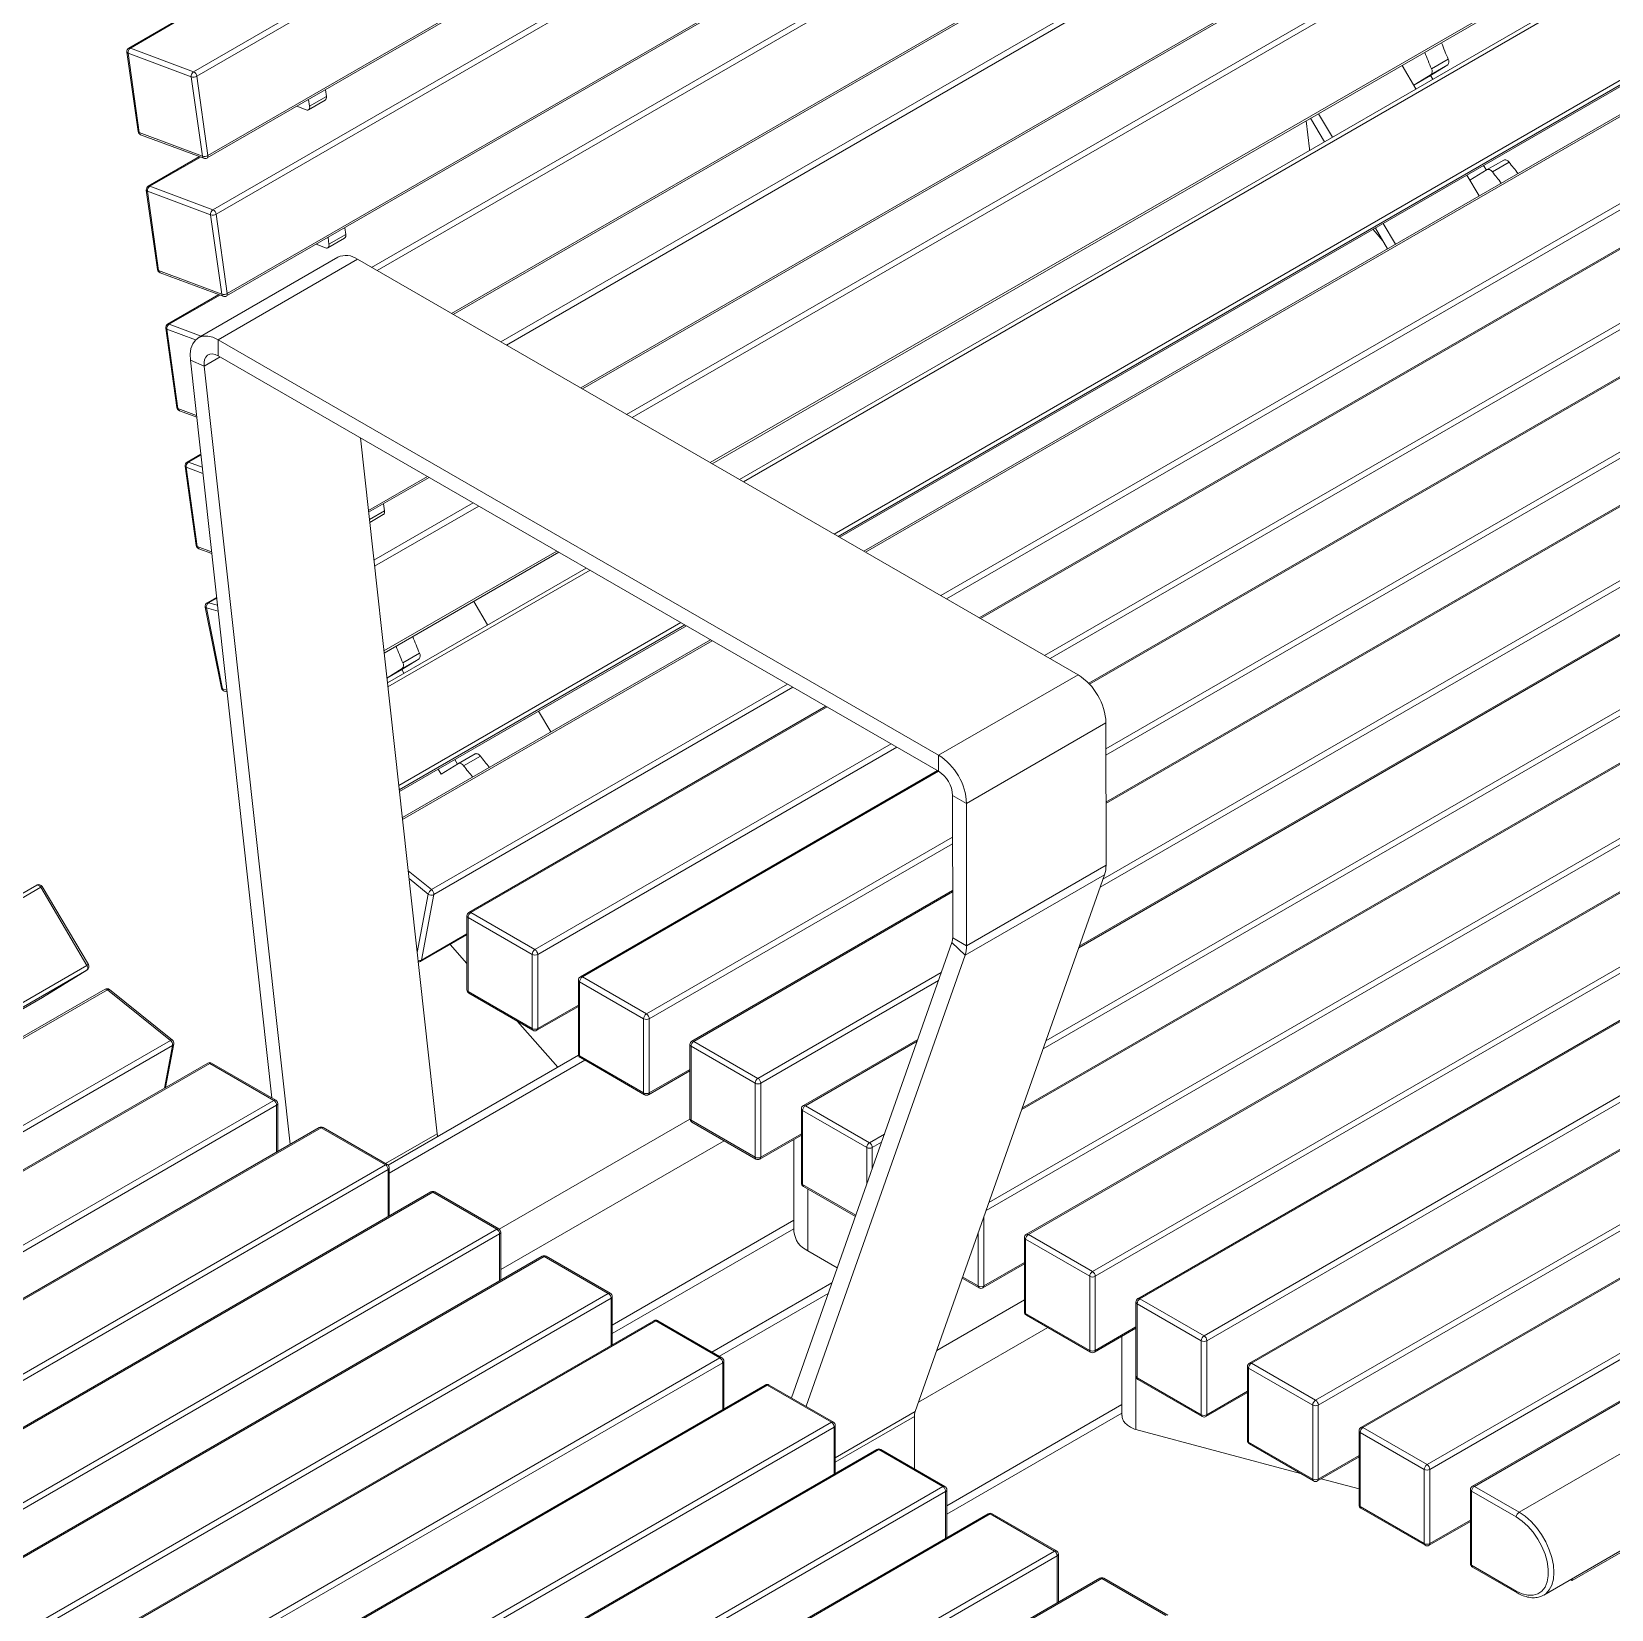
# Model space of a CAD drawing. Header units: millimetres. Extents: x 2717 to 8657, y -3129 to 1071.
# Drawn here: x 7758.4 to 7954.7, y -1203.4 to -1007.3 of the extents above; entities that cross this region are included whole.
import ezdxf

# ---------------------------------------------------------------- set-up
doc = ezdxf.new("R2010")
doc.units = ezdxf.units.MM

# ---------------------------------------------------------------- blocks, each defined once
blk = doc.blocks.new('izometria')
at = {"color": 7, "linetype": 'Continuous', "lineweight": 15}
for p, q in [((5320.35, 3744.5), (5654.82, 3937.58)), ((5655.64, 3936.44), (5321.17, 3743.36)), ((5323.8, 3722.63), (5658.26, 3915.71)), ((5324, 3723.23), (5658.46, 3916.32)), ((5325.27, 3709.49), (5659.73, 3902.58)), ((5660.55, 3901.44), (5326.09, 3708.36)), ((5328.71, 3687.63), (5663.17, 3880.71)), ((5328.91, 3688.23), (5663.37, 3881.31)), ((5365.51, 3694.89), (5664.64, 3867.57)), ((5665.46, 3866.44), (5366.9, 3694.09)), ((5385.76, 3683.21), (5668.28, 3846.31)), ((5386.18, 3682.97), (5668.09, 3845.71)), ((5398.3, 3675.98), (5669.55, 3832.57)), ((5670.37, 3831.44), (5399.69, 3675.18)), ((5418.55, 3664.31), (5673.19, 3811.31)), ((5418.98, 3664.06), (5673, 3810.71)), ((5430.2, 3657.59), (5674.35, 3798.54)), ((5675.21, 3797.46), (5431.57, 3656.8)), ((5451.41, 3645.36), (5679.3, 3776.92)), ((5451.91, 3645.08), (5679.11, 3776.24)), ((5458.83, 3641.09), (5681.31, 3769.52)), ((5682.31, 3768.96), (5459.81, 3640.52)), ((5316.95, 3757.97), (5303.96, 3750.47)), ((5317.17, 3757.89), (5304.34, 3750.48)), ((5303.47, 3749.47), (5306.3, 3729.34)), ((5319.77, 3743.21), (5303.75, 3749.2)), ((5303.75, 3749.2), (5306.58, 3729.07)), ((5304.34, 3750.48), (5320.35, 3744.5)), ((5482.83, 3627.25), (5694, 3749.16)), ((5694.02, 3748), (5483.84, 3626.67)), ((5634.35, 3745.23), (5638.59, 3747.68)), ((5322.59, 3723.09), (5319.77, 3743.21)), ((5321.17, 3743.36), (5324, 3723.23)), ((5698.59, 3743.13), (5490.35, 3622.92)), ((5699.23, 3742.99), (5490.79, 3622.66)), ((5626.89, 3746.1), (5630.41, 3740.14)), ((5629.86, 3741.07), (5634.23, 3743.77)), ((5634.1, 3743.52), (5629.86, 3741.07)), ((5634.1, 3743.52), (5638.47, 3746.22)), ((5634.65, 3742.59), (5634.1, 3743.52)), ((5638.47, 3746.22), (5634.23, 3743.77)), ((5354.04, 3738.21), (5353.8, 3739.94)), ((5484.24, 3626.44), (5682.72, 3741.01)), ((5630.41, 3740.14), (5629.86, 3741.07)), ((5346.52, 3735.74), (5348.94, 3734.84)), ((5349.5, 3734.86), (5353.75, 3737.31)), ((5349.8, 3735.76), (5349.55, 3737.5)), ((5349.8, 3735.76), (5354.04, 3738.21)), ((5602.58, 3732.06), (5603.36, 3724.99)), ((5603.68, 3732.69), (5607.2, 3726.74)), ((5605.68, 3733.85), (5609.2, 3727.89)), ((5306.58, 3729.07), (5322.59, 3723.09)), ((5306.94, 3728.54), (5322.95, 3722.56)), ((5509.9, 3611.64), (5715.19, 3730.16)), ((5715.75, 3728.88), (5511.29, 3610.84)), ((5321.86, 3722.97), (5308.87, 3715.47)), ((5322.08, 3722.88), (5309.25, 3715.48)), ((5724.64, 3724.37), (5519.64, 3606.03)), ((5725.14, 3724.32), (5519.93, 3605.86)), ((5603.36, 3724.99), (5603.43, 3724.56)), ((5648.46, 3719.67), (5644.1, 3716.97)), ((5648.27, 3719.54), (5647.57, 3720.72)), ((5648.46, 3719.67), (5652.71, 3722.11)), ((5654.02, 3721.55), (5649.78, 3719.1)), ((5308.38, 3714.47), (5311.21, 3694.34)), ((5309.25, 3715.48), (5325.27, 3709.49)), ((5536.21, 3596.48), (5741.41, 3714.93)), ((5643.33, 3718.27), (5646.43, 3713.02)), ((5644.1, 3716.97), (5643.33, 3718.27)), ((5324.68, 3708.21), (5308.67, 3714.2)), ((5308.67, 3714.2), (5311.49, 3694.07)), ((5742.11, 3713.71), (5537.62, 3595.66)), ((5327.51, 3688.09), (5324.68, 3708.21)), ((5326.09, 3708.36), (5328.91, 3688.23)), ((5752.93, 3708.04), (5547.4, 3589.4)), ((5753.43, 3708), (5547.61, 3589.18)), ((5354.71, 3700.76), (5354.47, 3702.49)), ((5354.71, 3700.76), (5358.95, 3703.21)), ((5358.95, 3703.21), (5358.71, 3704.94)), ((5619.51, 3704.52), (5622.01, 3701.65)), ((5620.11, 3704.87), (5623.22, 3699.62)), ((5622.11, 3706.03), (5625.22, 3700.77)), ((5351.43, 3700.74), (5353.85, 3699.84)), ((5354.41, 3699.86), (5358.66, 3702.3)), ((5551.77, 3572.81), (5769.69, 3698.61)), ((5356.92, 3697.45), (5321.56, 3677.04)), ((5326.56, 3676.55), (5361.91, 3696.96)), ((5361.91, 3696.96), (5544.69, 3591.58)), ((5770.4, 3697.38), (5551.78, 3571.17)), ((5311.49, 3694.07), (5327.51, 3688.09)), ((5311.85, 3693.54), (5327.86, 3687.56)), ((5781.21, 3691.72), (5551.78, 3559.27)), ((5781.71, 3691.67), (5551.78, 3558.93)), ((5326.77, 3687.97), (5313.78, 3680.47)), ((5326.99, 3687.88), (5314.16, 3680.48)), ((5313.29, 3679.46), (5316.12, 3659.34)), ((5313.58, 3679.2), (5316.4, 3659.07)), ((5320.84, 3676.48), (5313.58, 3679.2)), ((5314.16, 3680.48), (5322.27, 3677.45)), ((5798.68, 3681.05), (5550.29, 3537.66)), ((5551.02, 3539.71), (5797.98, 3682.28)), ((5326.56, 3676.55), (5326.56, 3672.47)), ((5326.56, 3676.55), (5509.34, 3571.17)), ((5810, 3675.34), (5544.87, 3522.29)), ((5809.5, 3675.39), (5545.02, 3522.71)), ((5340.22, 3484.24), (5319.56, 3671.33)), ((5323.06, 3669.85), (5319.56, 3671.33)), ((5323.06, 3669.85), (5327.07, 3672.17)), ((5326.56, 3672.47), (5509.34, 3567.09)), ((5344.86, 3472.47), (5323.06, 3669.85)), ((5826.97, 3664.73), (5535.84, 3496.66)), ((5536.56, 3498.71), (5826.26, 3665.95)), ((5316.4, 3659.07), (5321.1, 3657.31)), ((5316.76, 3658.54), (5321.15, 3656.9)), ((5838.28, 3659.01), (5530.42, 3481.28)), ((5837.78, 3659.06), (5530.57, 3481.71)), ((5382.17, 3475.15), (5362.68, 3651.64)), ((5322.19, 3647.49), (5318.7, 3645.47)), ((5322.21, 3647.29), (5319.07, 3645.48)), ((5855.25, 3648.4), (5521.38, 3455.66)), ((5522.1, 3457.71), (5854.54, 3649.62)), ((5318.21, 3644.46), (5321.03, 3624.34)), ((5318.49, 3644.19), (5321.31, 3624.07)), ((5322.73, 3642.61), (5318.49, 3644.19)), ((5319.07, 3645.48), (5322.55, 3644.18)), ((5866.07, 3642.73), (5531.6, 3449.65)), ((5866.57, 3642.68), (5532.1, 3449.6)), ((5364.71, 3633.23), (5379.66, 3641.86)), ((5364.76, 3632.77), (5380.08, 3641.61)), ((5366.11, 3620.59), (5391.31, 3635.14)), ((5392.68, 3634.35), (5366.27, 3619.11)), ((5368.79, 3633.11), (5368.53, 3634.94)), ((5364.97, 3630.91), (5368.79, 3633.11)), ((5365.05, 3630.21), (5368.49, 3632.2)), ((5548.37, 3440.21), (5882.83, 3633.29)), ((5883.54, 3632.07), (5549.07, 3438.99)), ((5894.35, 3626.4), (5559.89, 3433.32)), ((5894.85, 3626.35), (5560.39, 3433.27)), ((5321.31, 3624.07), (5324.92, 3622.72)), ((5321.67, 3623.54), (5324.97, 3622.31)), ((5368.65, 3597.59), (5412.52, 3622.91)), ((5368.71, 3597.05), (5413.01, 3622.63)), ((5369.54, 3589.54), (5419.94, 3618.63)), ((5420.92, 3618.07), (5369.66, 3588.47)), ((5576.65, 3423.89), (5911.11, 3616.97)), ((5911.82, 3615.74), (5577.36, 3422.66)), ((5326.2, 3611.17), (5323.82, 3609.8)), ((5326.22, 3611.02), (5324.15, 3609.83)), ((5323.34, 3608.74), (5327.43, 3588.2)), ((5323.62, 3608.53), (5327.7, 3587.99)), ((5326.58, 3607.7), (5323.62, 3608.53)), ((5324.15, 3609.83), (5326.42, 3609.2)), ((5391.43, 3610.16), (5394.94, 3604.21)), ((5922.63, 3610.08), (5588.17, 3417)), ((5923.13, 3610.03), (5588.67, 3416.95)), ((5372.41, 3563.51), (5443.93, 3604.8)), ((5444.95, 3604.21), (5372.54, 3562.41)), ((5372.58, 3561.98), (5445.35, 3603.98)), ((5451.45, 3600.46), (5373.32, 3555.35)), ((5451.9, 3600.21), (5373.37, 3554.87)), ((5604.94, 3407.56), (5939.4, 3600.64)), ((5940.1, 3599.41), (5605.64, 3406.33)), ((5373.18, 3592.9), (5377.55, 3595.59)), ((5377.55, 3595.59), (5373.3, 3593.14)), ((5373.43, 3594.6), (5377.67, 3597.05)), ((5369.41, 3590.74), (5373.3, 3593.14)), ((5373.18, 3592.9), (5369.41, 3590.72)), ((5373.73, 3591.96), (5373.18, 3592.9)), ((5509.34, 3571.17), (5544.69, 3591.58)), ((5950.92, 3593.75), (5616.46, 3400.67)), ((5951.42, 3593.7), (5616.96, 3400.62)), ((5327.7, 3587.99), (5328.79, 3587.69)), ((5328.14, 3587.43), (5328.84, 3587.24)), ((5380.73, 3537.08), (5471, 3589.19)), ((5472.39, 3588.39), (5381.28, 3535.79)), ((5480.75, 3583.57), (5390.18, 3531.29)), ((5481.04, 3583.41), (5390.68, 3531.24)), ((5407.86, 3582.34), (5410.96, 3577.09)), ((5633.22, 3391.23), (5967.68, 3584.31)), ((5968.39, 3583.08), (5633.93, 3390)), ((5516.41, 3558.93), (5551.77, 3579.34)), ((5551.77, 3579.34), (5551.79, 3543.26)), ((5979.2, 3578.85), (5644.74, 3385.76)), ((5979.7, 3578.8), (5645.24, 3385.72)), ((5387.54, 3569.04), (5391.79, 3571.49)), ((5393.1, 3570.92), (5388.86, 3568.47)), ((5406.95, 3521.85), (5497.31, 3574.02)), ((5498.73, 3573.21), (5407.65, 3520.63)), ((5509.34, 3567.09), (5509.34, 3571.17)), ((5991.03, 3572.26), (5656.57, 3379.18)), ((5383.18, 3566.34), (5382.4, 3567.65)), ((5387.54, 3569.04), (5383.18, 3566.34)), ((5387.34, 3568.92), (5386.65, 3570.1)), ((5509.05, 3567.26), (5418.47, 3514.96)), ((5509.34, 3567.09), (5418.97, 3514.91)), ((5516.41, 3558.93), (5512.88, 3560.97)), ((5512.88, 3560.97), (5512.9, 3524.88)), ((5516.41, 3558.93), (5516.44, 3522.85)), ((5435.23, 3505.53), (5512.89, 3550.36)), ((5662.82, 3358.14), (5997.28, 3551.22)), ((5512.89, 3548.72), (5435.94, 3504.3)), ((5516.44, 3522.85), (5551.79, 3543.26)), ((5058.13, 3409.77), (5280.61, 3538.2)), ((5374.81, 3541.84), (5380.73, 3537.08)), ((5379.88, 3535.94), (5375.03, 3539.85)), ((5551.42, 3540.85), (5503.4, 3404.67)), ((5516.06, 3520.44), (5551.42, 3540.85)), ((5281.61, 3537.65), (5059.12, 3409.2)), ((5293.31, 3517.84), (5281.61, 3537.65)), ((5293.68, 3518.05), (5281.98, 3537.85)), ((5377.09, 3521.16), (5379.88, 3535.94)), ((5381.28, 3535.79), (5378.15, 3519.18)), ((5512.89, 3536.82), (5446.75, 3498.64)), ((5512.89, 3536.48), (5447.25, 3498.59)), ((5389.68, 3530.43), (5389.68, 3511.65)), ((5390.68, 3531.24), (5406.95, 3521.85)), ((5406.24, 3520.63), (5389.98, 3530.02)), ((5389.98, 3530.02), (5389.98, 3511.24)), ((5377.95, 3518.87), (5389.68, 3525.64)), ((5378.15, 3519.18), (5389.68, 3525.84)), ((5385.44, 3523.19), (5389.68, 3518.34)), ((5512.71, 3523.68), (5471.99, 3408.17)), ((5516.06, 3520.44), (5512.71, 3523.68)), ((5512.9, 3524.88), (5516.44, 3522.85)), ((5406.24, 3501.85), (5406.24, 3520.63)), ((5407.65, 3520.63), (5407.65, 3501.85)), ((5516.06, 3520.44), (5475.72, 3406.02)), ((5082.13, 3395.93), (5293.31, 3517.84)), ((5293.32, 3516.68), (5083.15, 3395.35)), ((5282.02, 3509.7), (5293.32, 3516.68)), ((5282.04, 3509.71), (5293.34, 3516.69)), ((5293.32, 3516.68), (5293.34, 3516.69)), ((5418.97, 3514.91), (5435.23, 3505.53)), ((5463.51, 3489.2), (5510.02, 3516.05)), ((5297.9, 3511.82), (5089.65, 3391.6)), ((5298.53, 3511.67), (5090.09, 3391.34)), ((5314.49, 3498.84), (5298.53, 3511.67)), ((5314.98, 3498.9), (5299.02, 3511.73)), ((5389.98, 3511.24), (5406.24, 3501.85)), ((5390.18, 3510.78), (5406.45, 3501.39)), ((5417.97, 3514.1), (5417.97, 3495.32)), ((5434.52, 3504.3), (5418.26, 3513.69)), ((5418.26, 3513.69), (5418.26, 3494.91)), ((5509.3, 3514), (5464.22, 3487.97)), ((5083.55, 3395.12), (5282.02, 3509.7)), ((5282.02, 3509.7), (5282.04, 3509.71)), ((5407.45, 3501.39), (5417.97, 3507.46)), ((5407.65, 3501.85), (5417.97, 3507.8)), ((5402.52, 3503.66), (5412.72, 3492)), ((5434.52, 3485.52), (5434.52, 3504.3)), ((5435.94, 3504.3), (5435.94, 3485.52)), ((5109.2, 3380.33), (5314.49, 3498.84)), ((5447.25, 3498.59), (5463.51, 3489.2)), ((5504.03, 3499.04), (5475.04, 3482.31)), ((5503.88, 3498.62), (5475.54, 3482.26)), ((5315.05, 3497.56), (5110.59, 3379.53)), ((5313.01, 3486.74), (5315.05, 3497.56)), ((5313.25, 3486.88), (5315.34, 3497.93)), ((5418, 3495.05), (5369.71, 3467.17)), ((5418.26, 3494.91), (5434.52, 3485.52)), ((5418.47, 3494.45), (5434.73, 3485.06)), ((5446.25, 3497.77), (5446.25, 3478.99)), ((5462.81, 3487.97), (5446.54, 3497.36)), ((5446.54, 3497.36), (5446.54, 3478.58)), ((5323.95, 3493.06), (5118.94, 3374.71)), ((5324.45, 3493.01), (5119.24, 3374.54)), ((5340.71, 3483.62), (5324.45, 3493.01)), ((5341.21, 3483.67), (5324.95, 3493.06)), ((5419.59, 3493.8), (5370, 3465.17)), ((5435.73, 3485.06), (5446.25, 3491.14)), ((5435.94, 3485.52), (5446.25, 3491.48)), ((5462.81, 3469.19), (5462.81, 3487.97)), ((5464.22, 3487.97), (5464.22, 3469.19)), ((5135.51, 3365.16), (5340.71, 3483.62)), ((5341.42, 3482.39), (5136.93, 3364.34)), ((5341.42, 3470.49), (5341.42, 3482.39)), ((5341.71, 3470.65), (5341.71, 3482.8)), ((5475.54, 3482.26), (5491.8, 3472.87)), ((5446.26, 3478.83), (5397.91, 3450.92)), ((5446.54, 3478.58), (5462.81, 3469.19)), ((5446.75, 3478.12), (5463.01, 3468.74)), ((5474.54, 3481.44), (5474.54, 3462.66)), ((5491.09, 3471.65), (5474.83, 3481.03)), ((5474.83, 3481.03), (5474.83, 3462.25)), ((5352.23, 3476.73), (5146.71, 3358.08)), ((5352.73, 3476.68), (5146.91, 3357.86)), ((5369, 3467.29), (5352.73, 3476.68)), ((5369.5, 3467.34), (5353.23, 3476.73)), ((5369.07, 3467.58), (5382.17, 3475.15)), ((5464.01, 3468.74), (5474.54, 3474.81)), ((5464.22, 3469.19), (5474.54, 3475.15)), ((5491.8, 3472.87), (5495.57, 3475.04)), ((5341.72, 3470.66), (5341.71, 3470.73)), ((5454.95, 3473.39), (5398.28, 3440.68)), ((5472.65, 3473.72), (5472.65, 3450.37)), ((5491.09, 3462.36), (5491.09, 3471.65)), ((5494.84, 3472.99), (5492.51, 3471.65)), ((5492.51, 3471.65), (5492.51, 3466.37)), ((5151.08, 3341.49), (5369, 3467.29)), ((5369.7, 3466.07), (5151.08, 3339.86)), ((5369.7, 3454.16), (5369.7, 3466.07)), ((5370, 3454.33), (5370, 3466.47)), ((5474.83, 3462.25), (5488.31, 3454.47)), ((5380.52, 3460.4), (5151.09, 3327.95)), ((5381.02, 3460.35), (5151.09, 3327.61)), ((5397.28, 3450.96), (5381.02, 3460.35)), ((5397.78, 3451.01), (5381.52, 3460.4)), ((5475.04, 3461.8), (5488.21, 3454.19)), ((5476.17, 3461.14), (5476.17, 3445.47)), ((5150.32, 3308.4), (5397.28, 3450.96)), ((5398.28, 3438), (5398.28, 3450.15)), ((5472.65, 3453.24), (5426.56, 3426.63)), ((5426.56, 3424.47), (5472.65, 3451.07)), ((5520.79, 3453.98), (5520.79, 3436.54)), ((5397.99, 3449.74), (5149.6, 3306.34)), ((5397.99, 3437.83), (5397.99, 3449.74)), ((5519.38, 3436.54), (5519.38, 3449.97)), ((5531.1, 3448.79), (5531.1, 3430.01)), ((5547.66, 3438.99), (5531.4, 3448.38)), ((5531.4, 3448.38), (5531.4, 3429.6)), ((5532.1, 3449.6), (5548.37, 3440.21)), ((5409.3, 3444.02), (5144.18, 3290.97)), ((5408.8, 3444.07), (5144.33, 3291.39)), ((5425.56, 3434.63), (5409.3, 3444.02)), ((5426.06, 3434.68), (5409.8, 3444.07)), ((5476.17, 3445.47), (5483.62, 3441.17)), ((5520.58, 3436.08), (5531.1, 3442.15)), ((5520.79, 3436.54), (5531.1, 3442.49)), ((5515.34, 3438.53), (5519.58, 3436.08)), ((5515.44, 3438.81), (5519.38, 3436.54)), ((5547.66, 3420.21), (5547.66, 3438.99)), ((5549.07, 3438.99), (5549.07, 3420.21)), ((5135.86, 3267.39), (5425.56, 3434.63)), ((5482.28, 3437.36), (5451.85, 3419.79)), ((5481.32, 3434.64), (5453.73, 3418.71)), ((5426.27, 3433.41), (5135.14, 3265.34)), ((5426.27, 3421.5), (5426.27, 3433.41)), ((5426.56, 3421.67), (5426.56, 3433.82)), ((5531.1, 3433.01), (5508.87, 3420.17)), ((5559.39, 3432.46), (5559.39, 3413.68)), ((5575.94, 3422.66), (5559.68, 3432.05)), ((5559.68, 3432.05), (5559.68, 3413.27)), ((5560.39, 3433.27), (5576.65, 3423.89)), ((5437.59, 3427.69), (5129.72, 3249.97)), ((5437.09, 3427.74), (5129.87, 3250.39)), ((5453.85, 3418.31), (5437.59, 3427.69)), ((5454.35, 3418.35), (5438.09, 3427.74)), ((5537.05, 3425.99), (5504.24, 3407.05)), ((5531.4, 3429.6), (5547.66, 3420.21)), ((5531.6, 3429.14), (5547.87, 3419.75)), ((5549.07, 3420.21), (5559.39, 3426.16)), ((5548.87, 3419.75), (5559.39, 3425.82)), ((5555.82, 3423.76), (5555.82, 3403.68)), ((5559.33, 3425.79), (5559.33, 3400.11)), ((5575.94, 3403.88), (5575.94, 3422.66)), ((5577.36, 3422.66), (5577.36, 3403.88)), ((5121.41, 3226.39), (5453.85, 3418.31)), ((5454.56, 3417.08), (5120.68, 3224.34)), ((5454.56, 3405.17), (5454.56, 3417.08)), ((5454.85, 3405.34), (5454.85, 3417.49)), ((5587.67, 3416.13), (5587.67, 3397.35)), ((5604.23, 3406.33), (5587.97, 3415.72)), ((5587.97, 3415.72), (5587.97, 3396.94)), ((5588.67, 3416.95), (5604.94, 3407.56)), ((5465.37, 3411.42), (5130.91, 3218.33)), ((5465.87, 3411.37), (5131.41, 3218.29)), ((5482.13, 3401.98), (5465.87, 3411.37)), ((5482.63, 3402.03), (5466.37, 3411.42)), ((5559.68, 3413.27), (5575.94, 3403.88)), ((5559.89, 3412.81), (5576.15, 3403.42)), ((5555.82, 3406.45), (5511.42, 3380.82)), ((5577.15, 3403.42), (5587.67, 3409.5)), ((5577.36, 3403.88), (5587.67, 3409.83)), ((5604.23, 3387.55), (5604.23, 3406.33)), ((5605.64, 3406.33), (5605.64, 3387.55)), ((5147.67, 3208.9), (5482.13, 3401.98)), ((5483.13, 3392.97), (5503.4, 3404.67)), ((5483.13, 3391.88), (5503.22, 3403.47)), ((5503.22, 3403.47), (5503.23, 3390.14)), ((5511.42, 3378.65), (5555.82, 3404.29)), ((5482.84, 3400.75), (5148.38, 3207.67)), ((5482.84, 3388.84), (5482.84, 3400.75)), ((5483.13, 3389.01), (5483.13, 3401.16)), ((5559.33, 3400.11), (5601.11, 3389.02)), ((5615.96, 3399.8), (5615.96, 3381.02)), ((5632.51, 3390), (5616.25, 3399.39)), ((5616.25, 3399.39), (5616.25, 3380.61)), ((5616.96, 3400.62), (5633.22, 3391.23)), ((5493.65, 3395.09), (5159.19, 3202.01)), ((5494.15, 3395.04), (5159.69, 3201.96)), ((5510.42, 3385.65), (5494.15, 3395.04)), ((5510.92, 3385.7), (5494.65, 3395.09)), ((5587.97, 3396.94), (5604.23, 3387.55)), ((5588.17, 3396.48), (5604.44, 3387.09)), ((5605.44, 3387.09), (5615.96, 3393.17)), ((5605.64, 3387.55), (5615.96, 3393.51)), ((5632.51, 3371.22), (5632.51, 3390)), ((5633.93, 3390), (5633.93, 3371.22)), ((5606.35, 3387.62), (5615.96, 3385.07)), ((5175.96, 3192.57), (5510.42, 3385.65)), ((5511.12, 3384.42), (5176.66, 3191.34)), ((5511.12, 3372.52), (5511.12, 3384.42)), ((5511.42, 3372.69), (5511.42, 3384.83)), ((5644.24, 3384.9), (5644.24, 3366.12)), ((5644.53, 3384.49), (5644.53, 3365.71)), ((5655.86, 3377.95), (5644.53, 3384.49)), ((5645.24, 3385.72), (5656.57, 3379.18)), ((5521.94, 3378.76), (5187.48, 3185.68)), ((5522.44, 3378.71), (5187.98, 3185.63)), ((5538.7, 3369.32), (5522.44, 3378.71)), ((5539.2, 3369.37), (5522.94, 3378.76)), ((5616.25, 3380.61), (5632.51, 3371.22)), ((5616.46, 3380.15), (5632.72, 3370.77)), ((5633.72, 3370.77), (5644.24, 3376.84)), ((5633.93, 3371.22), (5644.24, 3377.18)), ((5691.21, 3374.07), (5670, 3361.83)), ((5204.24, 3176.24), (5538.7, 3369.32)), ((5539.41, 3368.1), (5204.95, 3175.02)), ((5539.41, 3356.19), (5539.41, 3368.1)), ((5539.7, 3356.36), (5539.7, 3368.5)), ((5550.22, 3362.43), (5215.76, 3169.35)), ((5550.72, 3362.38), (5216.26, 3169.3)), ((5566.99, 3352.99), (5550.72, 3362.38)), ((5567.49, 3353.04), (5551.22, 3362.43)), ((5644.53, 3365.71), (5655.86, 3359.17)), ((5644.74, 3365.25), (5656.07, 3358.71)), ((5670, 3361.83), (5669.6, 3362.06)), ((5670, 3362.29), (5670, 3361.83))]:
    blk.add_line(p, q, dxfattribs=at)
at = {"color": 7, "linetype": 'Continuous', "lineweight": 15, "flags": 128}
for points in [[(5348.94, 3734.84), (5349.14, 3734.79), (5349.32, 3734.79), (5349.49, 3734.85), (5349.62, 3734.95), (5349.72, 3735.1), (5349.79, 3735.29), (5349.81, 3735.52), (5349.8, 3735.76)], [(5649.78, 3719.1), (5649.62, 3719.28), (5649.45, 3719.44), (5649.27, 3719.57), (5649.09, 3719.67), (5648.92, 3719.72), (5648.75, 3719.74), (5648.6, 3719.72), (5648.46, 3719.67)], [(5652.71, 3722.11), (5652.84, 3722.17), (5653, 3722.19), (5653.16, 3722.17), (5653.34, 3722.12), (5653.52, 3722.02), (5653.69, 3721.89), (5653.86, 3721.73), (5654.02, 3721.55)], [(5353.85, 3699.84), (5354.05, 3699.79), (5354.23, 3699.79), (5354.4, 3699.85), (5354.53, 3699.95), (5354.64, 3700.1), (5354.7, 3700.29), (5354.72, 3700.52), (5354.71, 3700.76)], [(5319.56, 3671.33), (5319.5, 3672.9), (5319.7, 3674.31), (5320.14, 3675.52), (5320.82, 3676.46), (5321.7, 3677.12), (5322.75, 3677.46), (5323.94, 3677.48), (5325.23, 3677.17), (5326.56, 3676.55)], [(5323.06, 3669.85), (5323.04, 3670.74), (5323.17, 3671.51), (5323.47, 3672.14), (5323.9, 3672.61), (5324.45, 3672.88), (5325.1, 3672.94), (5325.81, 3672.81), (5326.56, 3672.47)], [(5391.79, 3571.49), (5391.92, 3571.55), (5392.07, 3571.57), (5392.24, 3571.55), (5392.41, 3571.49), (5392.59, 3571.39), (5392.77, 3571.27), (5392.94, 3571.11), (5393.1, 3570.92)], [(5388.86, 3568.47), (5388.7, 3568.66), (5388.53, 3568.82), (5388.35, 3568.94), (5388.17, 3569.04), (5388, 3569.1), (5387.83, 3569.12), (5387.68, 3569.1), (5387.54, 3569.04)], [(5280.61, 3538.2), (5280.72, 3538.25), (5280.84, 3538.25), (5280.97, 3538.23), (5281.11, 3538.17), (5281.24, 3538.07), (5281.38, 3537.95), (5281.5, 3537.81), (5281.61, 3537.65)], [(5293.32, 3516.68), (5293.41, 3516.76), (5293.47, 3516.86), (5293.51, 3516.99), (5293.52, 3517.15), (5293.51, 3517.31), (5293.46, 3517.49), (5293.4, 3517.67), (5293.31, 3517.84)], [(5655.86, 3359.17), (5657.35, 3358.47), (5658.8, 3358.11), (5660.14, 3358.11), (5661.34, 3358.46), (5662.35, 3359.16), (5663.14, 3360.17), (5663.68, 3361.48), (5663.96, 3363.02), (5663.96, 3364.75), (5663.68, 3366.62), (5663.14, 3368.54), (5662.35, 3370.47), (5661.34, 3372.34), (5660.14, 3374.07), (5658.8, 3375.62), (5657.35, 3376.93), (5655.86, 3377.95)], [(5656.57, 3379.18), (5658.1, 3378.14), (5659.59, 3376.82), (5660.99, 3375.26), (5662.25, 3373.51), (5663.34, 3371.62), (5664.22, 3369.65), (5664.87, 3367.67), (5665.27, 3365.72), (5665.41, 3363.87), (5665.27, 3362.17), (5664.87, 3360.68), (5664.22, 3359.45), (5663.34, 3358.5), (5662.78, 3358.12)]]:
    blk.add_lwpolyline(points, dxfattribs=at)
at = {"color": 7, "linetype": 'Continuous', "lineweight": 15}
for centre, radius, start, end in [((5304.16, 3750.09), 0.425, 65.0367, 117.6882), ((5743.97, 3793.03), 114.72, 201.0271, 203.2854), ((5304.46, 3749.61), 1, 119.9973, 187.9879), ((5303.84, 3749.57), 0.378, 195.3528, 257.5404), ((5305.09, 3749.36), 1.34, 123.9042, 187.1313), ((5739.73, 3790.58), 114.72, 201.0271, 203.2854), ((5637.6, 3747.03), 1.18, 317.141, 33.2765), ((5321.11, 3743.38), 1.34, 123.9042, 187.1313), ((5320.29, 3744.98), 1.84, 253.4762, 298.5626), ((5319.7, 3743.16), 1.49, 7.8402, 63.7862), ((5633.36, 3744.58), 1.18, 317.141, 33.2765), ((5353.22, 3737.98), 0.853, 307.9686, 16.1073), ((5307.29, 3729.48), 1, 187.9879, 249.5107), ((5306.66, 3729.44), 0.378, 195.3528, 257.5404), ((5307.19, 3729.1), 0.609, 182.4789, 245.6066), ((5323.12, 3724.85), 1.84, 253.4762, 298.5626), ((5323.2, 3723.11), 0.609, 182.4789, 245.6066), ((5323.3, 3723.49), 1, 249.5107, 299.9973), ((5323.43, 3723.08), 0.586, 309.1268, 14.9491), ((5738.96, 3788.5), 113, 217.8898, 219.7313), ((5743.21, 3790.95), 113, 217.8898, 219.7313), ((5309.37, 3714.6), 1, 119.9973, 187.9879), ((5308.75, 3714.57), 0.378, 195.3528, 257.5404), ((5310, 3714.36), 1.34, 123.9042, 187.1313), ((5309.07, 3715.09), 0.425, 65.0367, 117.6882), ((5326.02, 3708.38), 1.34, 123.9042, 187.1313), ((5325.21, 3709.98), 1.84, 253.4762, 298.5626), ((5324.61, 3708.16), 1.49, 7.8402, 63.7862), ((5358.13, 3702.98), 0.853, 307.9686, 16.1073), ((5359, 3692.96), 4.95, 53.9369, 114.8034), ((5312.2, 3694.48), 1, 187.9879, 249.5107), ((5311.57, 3694.44), 0.378, 195.3528, 257.5404), ((5312.1, 3694.1), 0.609, 182.4789, 245.6066), ((5328.03, 3689.85), 1.84, 253.4762, 298.5626), ((5328.11, 3688.11), 0.609, 182.4789, 245.6066), ((5328.21, 3688.49), 1, 249.5107, 299.9973), ((5328.34, 3688.08), 0.586, 309.1268, 14.9491), ((5314.28, 3679.6), 1, 119.9973, 187.9879), ((5313.66, 3679.56), 0.378, 195.3528, 257.5404), ((5314.91, 3679.36), 1.34, 123.9042, 187.1313), ((5313.98, 3680.09), 0.425, 65.0367, 117.6882), ((5317.11, 3659.48), 1, 187.9879, 249.5107), ((5316.48, 3659.44), 0.378, 195.3528, 257.5404), ((5317.01, 3659.1), 0.609, 182.4789, 245.6066), ((5319.2, 3644.6), 1, 119.9973, 187.9879), ((5318.57, 3644.56), 0.378, 195.3528, 257.5404), ((5319.82, 3644.36), 1.34, 123.9042, 187.1313), ((5318.89, 3645.09), 0.425, 65.0367, 117.6882), ((5367.98, 3632.87), 0.845, 307.6026, 16.4733), ((5322.02, 3624.48), 1, 187.9879, 249.5107), ((5321.39, 3624.44), 0.378, 195.3528, 257.5404), ((5321.92, 3624.1), 0.609, 182.4789, 245.6066), ((5324.32, 3608.93), 1, 119.9973, 191.2518), ((5323.65, 3608.85), 0.327, 200.0622, 264.1288), ((5324.87, 3608.77), 1.28, 124.4791, 191.2345), ((5324.02, 3609.44), 0.409, 71.4964, 118.029), ((5478.8, 3639.95), 114.72, 201.0271, 203.2854), ((5483.05, 3642.4), 114.72, 201.0271, 203.2854), ((5372.44, 3593.95), 1.18, 317.141, 33.2765), ((5376.68, 3596.4), 1.18, 317.141, 33.2765), ((5536.42, 3578.63), 15.37, 2.6273, 57.4164), ((5328.41, 3588.4), 1, 191.2518, 254.4866), ((5327.74, 3588.31), 0.327, 200.0622, 264.1288), ((5328.37, 3588.06), 0.667, 186.2701, 250.4623), ((5482.28, 3640.32), 113, 217.8898, 219.7313), ((5501.06, 3558.22), 15.37, 2.6273, 57.4164), ((5478.04, 3637.87), 113, 217.8898, 219.7313), ((5505.2, 3560.61), 7.68, 2.6273, 57.4164), ((5544.54, 3543.15), 7.25, 341.5252, 0.8603), ((5281.12, 3537.34), 1, 30.5689, 119.9973), ((5284.52, 3532.84), 5.62, 116.8514, 121.164), ((5381.71, 3535.46), 1.89, 121.3181, 165.2372), ((5380.7, 3536.99), 1.33, 231.8446, 295.9477), ((5379.81, 3535.91), 1.48, 355.4157, 51.6357), ((5390.68, 3530.43), 1, 119.9973, 180), ((5390.18, 3530.48), 0.503, 185.6948, 245.6253), ((5391.51, 3529.95), 1.54, 122.6055, 177.3945), ((5390.39, 3530.83), 0.503, 54.3824, 114.3071), ((5509.27, 3524.83), 3.63, 341.5252, 0.8603), ((5509.18, 3522.74), 7.25, 341.5252, 0.8603), ((5377.59, 3520.26), 1.22, 257.4238, 297.3332), ((5377.45, 3519.74), 1, 264.5414, 299.9973), ((5377.73, 3519.22), 0.418, 302.0174, 353.6107), ((5407.77, 3520.56), 1.54, 122.6055, 177.3945), ((5406.95, 3521.99), 1.54, 242.6097, 297.3903), ((5406.12, 3520.56), 1.54, 2.6055, 57.3945), ((5296.21, 3513.04), 5.62, 116.8514, 121.164), ((5292.81, 3517.54), 1, 301.7115, 30.5689), ((5418.97, 3514.1), 1, 119.9973, 180), ((5419.8, 3513.62), 1.54, 122.6055, 177.3945), ((5418.67, 3514.51), 0.503, 54.3824, 114.3071), ((5298.4, 3510.95), 1, 51.1919, 119.9973), ((5298.11, 3511.26), 0.598, 44.2024, 110.3703), ((5298.82, 3511.33), 0.451, 63.389, 129.8176), ((5390.68, 3511.65), 1, 180, 240.0027), ((5390.18, 3511.7), 0.503, 185.6948, 245.6253), ((5390.45, 3511.18), 0.48, 172.7442, 235.9436), ((5418.47, 3514.15), 0.503, 185.6948, 245.6253), ((5436.06, 3504.23), 1.54, 122.6055, 177.3945), ((5435.23, 3505.67), 1.54, 242.6097, 297.3903), ((5434.4, 3504.23), 1.54, 2.6055, 57.3945), ((5314.78, 3498.49), 0.451, 63.389, 129.8176), ((5313.57, 3497.68), 1.48, 355.4157, 51.6357), ((5314.36, 3498.12), 1, 349.3111, 51.1919), ((5406.95, 3503.21), 1.54, 242.6097, 297.3903), ((5406.71, 3501.79), 0.48, 172.7442, 235.9436), ((5406.95, 3502.26), 1, 240.0027, 299.9973), ((5407.16, 3501.8), 0.493, 305.0133, 6.2988), ((5447.25, 3497.77), 1, 119.9973, 180), ((5448.08, 3497.29), 1.54, 122.6055, 177.3945), ((5446.96, 3498.18), 0.503, 54.3824, 114.3071), ((5314.8, 3498.05), 0.552, 296.9484, 347.4813), ((5418.97, 3495.32), 1, 180, 240.0027), ((5418.47, 3495.37), 0.503, 185.6948, 245.6253), ((5418.74, 3494.85), 0.48, 172.7442, 235.9436), ((5446.75, 3497.82), 0.503, 185.6948, 245.6253), ((5324.45, 3492.19), 1, 60.0027, 119.9973), ((5324.16, 3492.6), 0.503, 54.3824, 114.3071), ((5324.74, 3492.6), 0.503, 65.6929, 125.6176), ((5464.34, 3487.9), 1.54, 122.6055, 177.3945), ((5463.51, 3489.34), 1.54, 242.6097, 297.3903), ((5462.69, 3487.9), 1.54, 2.6055, 57.3945), ((5341, 3483.21), 0.503, 65.6929, 125.6176), ((5339.88, 3482.32), 1.54, 2.6055, 57.3945), ((5340.71, 3482.8), 1, 0, 60.0027), ((5341.21, 3482.85), 0.503, 294.3747, 354.3052), ((5435.23, 3486.89), 1.54, 242.6097, 297.3903), ((5435, 3485.46), 0.48, 172.7442, 235.9436), ((5435.23, 3485.93), 1, 240.0027, 299.9973), ((5435.45, 3485.47), 0.493, 305.0133, 6.2988), ((5475.54, 3481.44), 1, 119.9973, 180), ((5476.36, 3480.96), 1.54, 122.6055, 177.3945), ((5475.24, 3481.85), 0.503, 54.3824, 114.3071), ((5447.25, 3478.99), 1, 180, 240.0027), ((5446.75, 3479.04), 0.503, 185.6948, 245.6253), ((5447.02, 3478.52), 0.48, 172.7442, 235.9436), ((5475.04, 3481.49), 0.503, 185.6948, 245.6253), ((5352.73, 3475.86), 1, 60.0027, 119.9973), ((5352.44, 3476.27), 0.503, 54.3824, 114.3071), ((5353.03, 3476.27), 0.503, 65.6929, 125.6176), ((5371.53, 3473.96), 10.71, 2.3335, 6.3477), ((5492.63, 3471.58), 1.54, 122.6055, 177.3945), ((5491.8, 3473.01), 1.54, 242.6097, 297.3903), ((5490.97, 3471.58), 1.54, 2.6055, 57.3945), ((5369.29, 3466.88), 0.503, 65.6929, 125.6176), ((5368.17, 3466), 1.54, 2.6055, 57.3945), ((5369, 3466.47), 1, 0, 60.0027), ((5369.5, 3466.52), 0.503, 294.3747, 354.3052), ((5463.28, 3469.13), 0.48, 172.7442, 235.9436), ((5463.51, 3470.56), 1.54, 242.6097, 297.3903), ((5463.51, 3469.6), 1, 240.0027, 299.9973), ((5463.73, 3469.14), 0.493, 305.0133, 6.2988), ((5475.54, 3462.66), 1, 180, 240.0027), ((5475.04, 3462.71), 0.503, 185.6948, 245.6253), ((5475.3, 3462.19), 0.48, 172.7442, 235.9436), ((5381.02, 3459.53), 1, 60.0027, 119.9973), ((5380.72, 3459.94), 0.503, 54.3824, 114.3071), ((5381.31, 3459.94), 0.503, 65.6929, 125.6176), ((5397.57, 3450.55), 0.503, 65.6929, 125.6176), ((5396.45, 3449.67), 1.54, 2.6055, 57.3945), ((5397.28, 3450.15), 1, 0, 60.0027), ((5397.78, 3450.19), 0.503, 294.3747, 354.3052), ((5478.5, 3450.86), 5.87, 184.7823, 246.5379), ((5532.1, 3448.79), 1, 119.9973, 180), ((5531.6, 3448.84), 0.503, 185.6948, 245.6253), ((5532.93, 3448.31), 1.54, 122.6055, 177.3945), ((5531.81, 3449.19), 0.503, 54.3824, 114.3071), ((5409.3, 3443.21), 1, 60.0027, 119.9973), ((5409.01, 3443.61), 0.503, 54.3824, 114.3071), ((5409.59, 3443.61), 0.503, 65.6929, 125.6176), ((5549.2, 3438.92), 1.54, 122.6055, 177.3945), ((5548.37, 3440.35), 1.54, 242.6097, 297.3903), ((5547.54, 3438.92), 1.54, 2.6055, 57.3945), ((5425.86, 3434.22), 0.503, 65.6929, 125.6176), ((5424.74, 3433.34), 1.54, 2.6055, 57.3945), ((5425.56, 3433.82), 1, 0, 60.0027), ((5519.85, 3436.48), 0.48, 172.7442, 235.9436), ((5520.08, 3437.9), 1.54, 242.6097, 297.3903), ((5520.08, 3436.94), 1, 240.0027, 299.9973), ((5520.3, 3436.48), 0.493, 305.0133, 6.2988), ((5426.06, 3433.87), 0.503, 294.3747, 354.3052), ((5532.1, 3430.01), 1, 180, 240.0027), ((5531.6, 3430.06), 0.503, 185.6948, 245.6253), ((5560.39, 3432.46), 1, 119.9973, 180), ((5559.89, 3432.51), 0.503, 185.6948, 245.6253), ((5561.22, 3431.98), 1.54, 122.6055, 177.3945), ((5560.1, 3432.87), 0.503, 54.3824, 114.3071), ((5437.59, 3426.88), 1, 60.0027, 119.9973), ((5437.29, 3427.29), 0.503, 54.3824, 114.3071), ((5437.88, 3427.29), 0.503, 65.6929, 125.6176), ((5531.87, 3429.54), 0.48, 172.7442, 235.9436), ((5577.48, 3422.59), 1.54, 122.6055, 177.3945), ((5576.65, 3424.03), 1.54, 242.6097, 297.3903), ((5575.82, 3422.59), 1.54, 2.6055, 57.3945), ((5454.14, 3417.9), 0.503, 65.6929, 125.6176), ((5453.02, 3417.01), 1.54, 2.6055, 57.3945), ((5453.85, 3417.49), 1, 0, 60.0027), ((5548.37, 3421.57), 1.54, 242.6097, 297.3903), ((5548.14, 3420.15), 0.48, 172.7442, 235.9436), ((5548.37, 3420.62), 1, 240.0027, 299.9973), ((5548.58, 3420.15), 0.493, 305.0133, 6.2988), ((5454.35, 3417.54), 0.503, 294.3747, 354.3052), ((5588.67, 3416.13), 1, 119.9973, 180), ((5588.17, 3416.18), 0.503, 185.6948, 245.6253), ((5589.5, 3415.65), 1.54, 122.6055, 177.3945), ((5588.38, 3416.54), 0.503, 54.3824, 114.3071), ((5465.87, 3410.55), 1, 60.0027, 119.9973), ((5465.58, 3410.96), 0.503, 54.3824, 114.3071), ((5466.16, 3410.96), 0.503, 65.6929, 125.6176), ((5560.39, 3413.68), 1, 180, 240.0027), ((5559.89, 3413.73), 0.503, 185.6948, 245.6253), ((5560.16, 3413.21), 0.48, 172.7442, 235.9436), ((5605.76, 3406.26), 1.54, 122.6055, 177.3945), ((5604.94, 3407.7), 1.54, 242.6097, 297.3903), ((5604.11, 3406.26), 1.54, 2.6055, 57.3945), ((5482.43, 3401.57), 0.503, 65.6929, 125.6176), ((5481.3, 3400.68), 1.54, 2.6055, 57.3945), ((5482.13, 3401.16), 1, 0, 60.0027), ((5506.84, 3403.53), 3.63, 161.5252, 180.8603), ((5576.65, 3405.24), 1.54, 242.6097, 297.3903), ((5576.42, 3403.82), 0.48, 172.7442, 235.9436), ((5576.65, 3404.29), 1, 240.0027, 299.9973), ((5576.87, 3403.83), 0.493, 305.0133, 6.2988), ((5482.63, 3401.21), 0.503, 294.3747, 354.3052), ((5616.96, 3399.8), 1, 119.9973, 180), ((5616.46, 3399.85), 0.503, 185.6948, 245.6253), ((5617.79, 3399.32), 1.54, 122.6055, 177.3945), ((5616.66, 3400.21), 0.503, 54.3824, 114.3071), ((5494.15, 3394.22), 1, 60.0027, 119.9973), ((5493.86, 3394.63), 0.503, 54.3824, 114.3071), ((5494.45, 3394.63), 0.503, 65.6929, 125.6176), ((5588.67, 3397.35), 1, 180, 240.0027), ((5588.17, 3397.4), 0.503, 185.6948, 245.6253), ((5588.44, 3396.88), 0.48, 172.7442, 235.9436), ((5634.05, 3389.93), 1.54, 122.6055, 177.3945), ((5633.22, 3391.37), 1.54, 242.6097, 297.3903), ((5632.39, 3389.93), 1.54, 2.6055, 57.3945), ((5604.94, 3388.92), 1.54, 242.6097, 297.3903), ((5604.7, 3387.49), 0.48, 172.7442, 235.9436), ((5604.94, 3387.96), 1, 240.0027, 299.9973), ((5605.15, 3387.5), 0.493, 305.0133, 6.2988), ((5510.71, 3385.24), 0.503, 65.6929, 125.6176), ((5509.59, 3384.35), 1.54, 2.6055, 57.3945), ((5510.42, 3384.83), 1, 0, 60.0027), ((5510.92, 3384.88), 0.503, 294.3747, 354.3052), ((5645.24, 3384.9), 1, 119.9973, 180), ((5644.74, 3384.95), 0.503, 185.6948, 245.6253), ((5646.07, 3384.42), 1.54, 122.6055, 177.3945), ((5644.95, 3385.31), 0.503, 54.3824, 114.3071), ((5522.44, 3377.89), 1, 60.0027, 119.9973), ((5522.15, 3378.3), 0.503, 54.3824, 114.3071), ((5522.73, 3378.3), 0.503, 65.6929, 125.6176), ((5616.96, 3381.02), 1, 180, 240.0027), ((5616.46, 3381.07), 0.503, 185.6948, 245.6253), ((5616.73, 3380.55), 0.48, 172.7442, 235.9436), ((5657.4, 3377.88), 1.54, 122.6055, 177.3945), ((5633.22, 3372.59), 1.54, 242.6097, 297.3903), ((5632.99, 3371.16), 0.48, 172.7442, 235.9436), ((5633.22, 3371.63), 1, 240.0027, 299.9973), ((5633.44, 3371.17), 0.493, 305.0133, 6.2988), ((5538.99, 3368.91), 0.503, 65.6929, 125.6176), ((5537.87, 3368.03), 1.54, 2.6055, 57.3945), ((5538.7, 3368.5), 1, 0, 60.0027), ((5539.2, 3368.55), 0.503, 294.3747, 354.3052), ((5645.24, 3366.12), 1, 180, 240.0027), ((5644.74, 3366.17), 0.503, 185.6948, 245.6253), ((5550.72, 3361.56), 1, 60.0027, 119.9973), ((5550.43, 3361.97), 0.503, 54.3824, 114.3071), ((5551.02, 3361.97), 0.503, 65.6929, 125.6176), ((5645.02, 3365.66), 0.493, 173.7012, 234.9867), ((5656.36, 3359.12), 0.503, 174.3804, 234.293)]:
    blk.add_arc(centre, radius, start, end, dxfattribs=at)
for points, knots in [([(5559.33, 3400.11), (5558.88, 3400.3), (5557.96, 3400.7), (5556.93, 3401.44), (5556.21, 3402.27), (5555.84, 3403.03), (5555.86, 3403.51), (5555.86, 3403.68)], [0, 0, 0, 0, 0.2148154, 0.4358597, 0.6506846, 0.8717393, 1, 1, 1, 1]), ([(5656.07, 3358.71), (5656.33, 3358.57), (5657.07, 3358.16), (5658.32, 3357.7), (5659.77, 3357.43), (5661.13, 3357.5), (5662.15, 3357.75), (5662.63, 3358.07), (5662.76, 3358.15)], [0, 0, 0, 0, 0.109854, 0.31794, 0.525866, 0.730701, 0.929855, 1, 1, 1, 1])]:
    blk.add_open_spline(points, degree=3, knots=knots, dxfattribs=at)

msp = doc.modelspace()

# ---------------------------------------------------------------- block references
at = {"xscale": 0.4899999999999999, "yscale": 0.4899999999999999, "zscale": 0.4899999999999999}
msp.add_blockref('izometria', (5171.51, -2847.14), dxfattribs=at)

doc.saveas('drawing.dxf')
